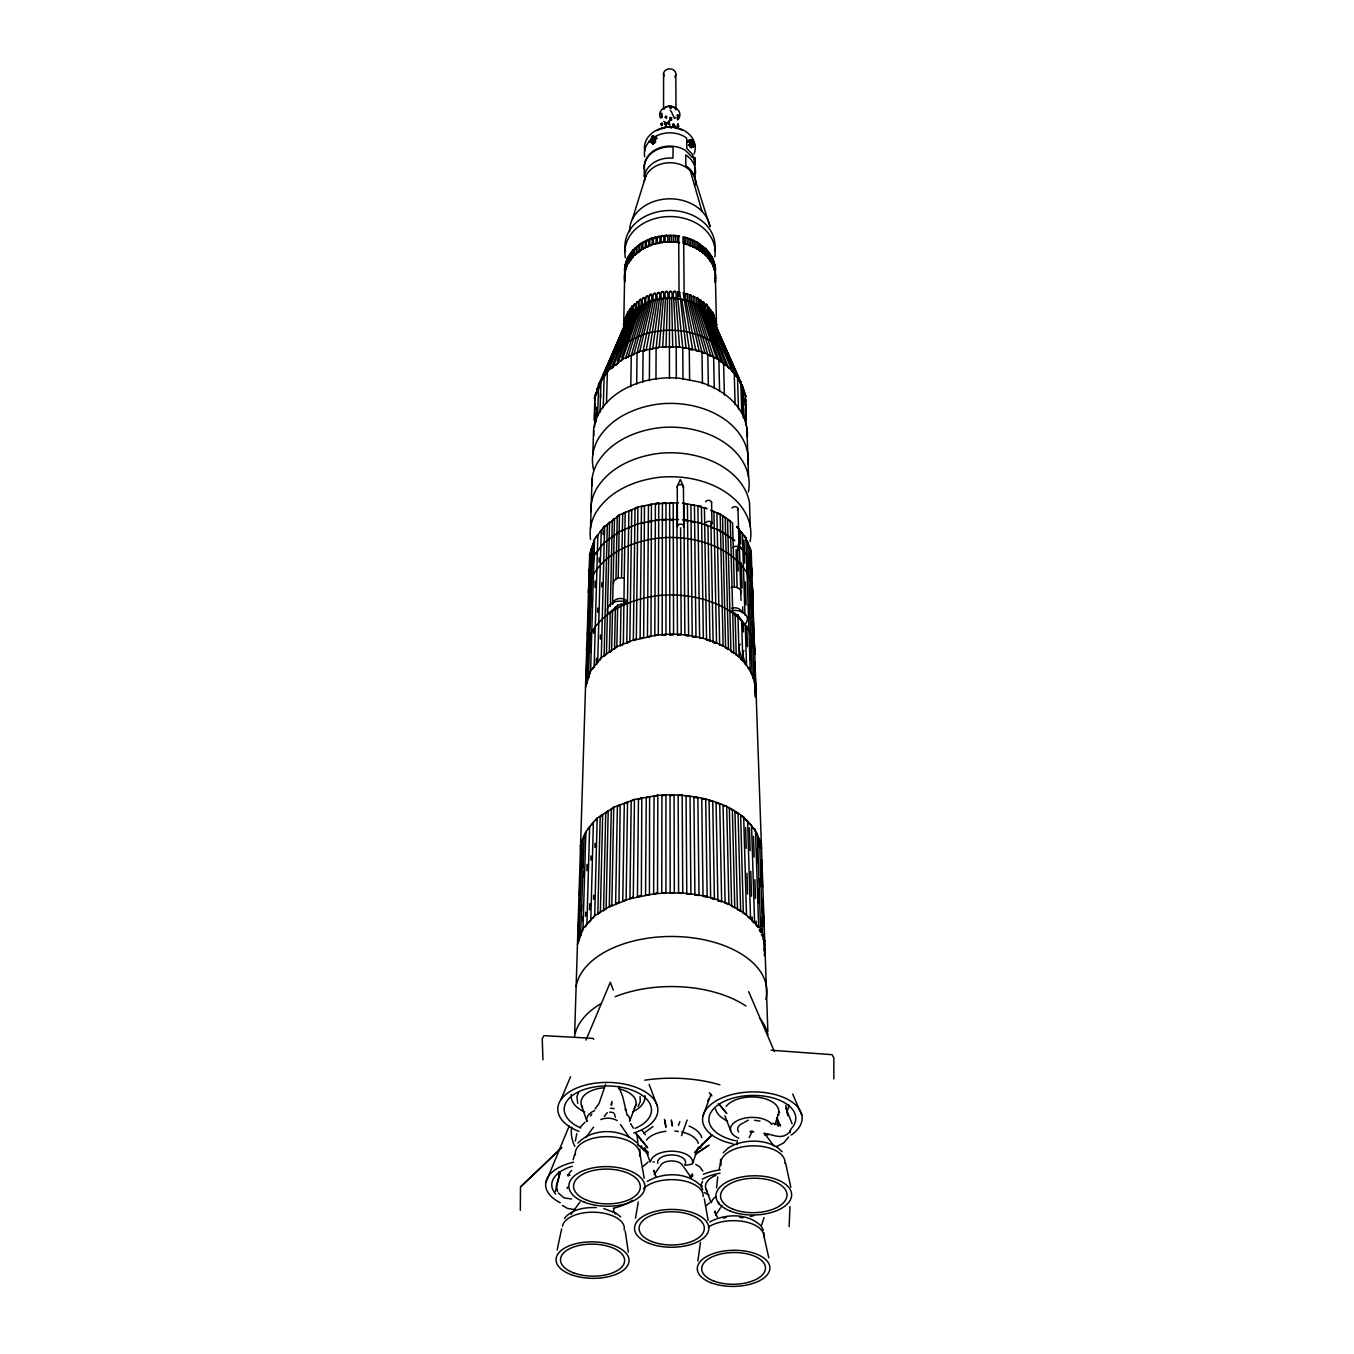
<?xml version="1.0" encoding="UTF-8"?>
<svg xmlns="http://www.w3.org/2000/svg" width="1354" height="1354" viewBox="0 0 1354 1354"><rect width="100%" height="100%" fill="white"/><g stroke="black" fill="none" stroke-linecap="round" stroke-linejoin="round"><path stroke-width="1.5" d="M745.309 408.806C747.069 417.523 744.582 396.248 745.783 396.434C737.287 358.962 693.925 343.561 659.229 347.267L656.115 348.198L659.229 347.267L663.409 298.523C665.474 288.199 659.144 290.044 661.412 298.879L656.115 348.198L655.962 379.357M663.494 242.231C665.491 232.397 659.347 234.208 661.531 242.586L663.494 242.231L661.531 242.586M663.545 108.54L663.595 73.421M665.474 298.422C663.24 288.69 669.739 289.028 667.522 298.472L665.982 347.166L662.648 347.453L665.474 298.422L667.522 298.472L665.508 298.642M665.491 242.146C663.325 232.888 669.638 233.21 667.488 242.197L665.491 242.146L667.488 242.197M665.931 893.048L665.931 795.272L664.052 795.035L661.92 795.526L661.767 893.285L665.931 893.048L661.767 893.285M665.965 634.603L665.982 502.825L664.289 502.588L662.394 503.079L662.191 634.857L665.965 634.603L662.191 634.857M674.986 117.172C675.358 122.639 671.736 110.588 670.23 110.368M764.299 953.859C765.382 964.59 764.367 925.933 758.663 927.338C733.953 896.974 690.557 889.747 653.627 894.029L654.067 796.27L657.824 795.34C696.718 792.462 753.129 803.734 761.659 848.467M755.532 696.921C758.46 647.314 694.788 628.679 654.794 635.601L655.404 503.823L678.472 502.723M649.598 349.569L652.73 348.672L649.598 349.569L657.435 299.742C655.184 290.907 661.514 289.062 659.432 299.386L652.73 348.655L649.598 349.569L649.378 380.745M657.655 243.449C655.488 235.071 661.632 233.26 659.618 243.094L657.655 243.449L659.618 243.094M657.519 893.115L657.824 795.34L634.044 799.537L631.218 801.026L629.948 898.734L657.519 893.115L653.627 894.029M658.332 634.671L658.738 502.893L637.548 507.124L635.026 508.613L633.317 640.391L658.332 634.671L654.794 635.601M669.418 347.403L672.752 347.149L669.418 347.403L669.604 298.388C667.353 288.639 673.852 288.994 671.652 298.439L672.752 347.132L669.418 347.403L669.468 378.561M720.988 1165.405L720.548 1163.052M655.725 142.085L653.44 139.733L653.457 136.906L651.003 138.497L650.986 141.324L653.254 143.693M649.429 894.503L649.615 796.677L646.264 797.641L645.536 895.4L649.429 894.503L645.536 895.4M650.986 636.075L651.426 504.23L648.448 505.211L647.466 637.006L650.986 636.075L647.466 637.006M643.099 350.94L646.23 350.06L643.099 350.957L653.457 300.605C651.223 291.787 657.553 289.925 655.454 300.25L646.213 350.009L643.099 350.957L642.778 382.116M653.796 244.312C651.629 235.951 657.773 234.124 655.742 243.957L653.796 244.312L655.742 243.957M653.999 139.53L655.353 138.87L655.336 141.696L653.982 142.356M720.531 1163.865L720.565 1159.379M659.229 347.267L639.41 351.465L637.057 352.954L649.7 301.857C647.618 293.936 653.288 289.959 651.511 301.113L639.748 351.448L637.057 352.954L636.651 384.13M650.123 245.565C648.109 238.067 653.61 234.157 651.883 244.82L650.123 245.565L651.883 244.82M631.286 355.56L633.977 354.071L631.286 355.56L646.163 303.499C644.098 295.561 649.768 291.584 647.974 302.754L633.96 354.054L631.286 355.56L630.795 386.736M646.687 247.19C644.673 239.692 650.174 235.782 648.448 246.445L646.687 247.19L648.448 246.445M641.356 895.874L641.813 798.031L638.462 799.029L637.463 896.754L641.356 895.874L637.463 896.754M643.658 637.48L644.47 505.601L641.491 506.599L640.12 638.377L643.658 637.48L640.12 638.377M642.625 305.124C640.577 297.203 646.247 293.209 644.436 304.379L628.171 356.644L625.514 358.167L642.625 305.124L644.453 304.396M643.235 248.814C641.237 241.317 646.755 237.407 644.995 248.07L643.235 248.814L644.995 248.07M615.765 364.903L617.83 362.94L615.765 364.903L617.83 362.94L638.072 308.289C639.41 296.323 634.857 302.331 636.583 309.372L617.17 361.163M638.8 251.946C640.103 240.504 635.669 246.411 637.345 253.029L638.8 251.946L637.345 253.029M621.689 357.608L639.443 307.087C637.7 300.063 642.253 294.038 640.933 306.004L622.468 359.301L620.403 361.264L622.146 359.369L639.748 351.448M640.12 250.761C638.445 244.143 642.862 238.236 641.576 249.678L640.12 250.761L641.576 249.678M633.283 897.262L634.451 799.52L613.362 807.424L611.28 809.32L609.283 906.96L633.283 897.262L629.948 898.734M617.678 604.984L616.865 646.789L614.547 648.769L616.51 646.857L636.346 638.885L637.903 507.107L619.1 515.079L617.238 516.991L615.952 579.783M626.123 899.851L627.528 802.143L624.296 803.616L622.772 901.324L626.123 899.851L622.772 901.324M629.83 641.525L631.743 509.747L628.865 511.253L626.8 643.032L629.83 641.525L626.8 643.032M635.229 310.557C636.583 298.591 632.03 304.616 633.74 311.64L611.111 368.508L613.21 366.579L611.111 368.508L613.159 366.562L635.246 310.557L633.74 311.64M636.025 254.213C637.328 242.772 632.91 248.679 634.569 255.28L636.025 254.213L634.569 255.28M668.758 122.825L669.705 124.551M669.891 125.973L670.23 127.733L671.736 127.056A25.404 20.784 -0.1 0 1 694.094 154.051M630.422 315.584C631.201 302.771 628.121 310.861 629.356 316.921L604.121 376.903L630.439 315.584L629.356 316.921M631.336 259.206C632.098 246.97 629.102 254.857 630.304 260.543L631.336 259.206L630.304 260.543M607.32 372.147L632.403 312.825C633.164 300.013 630.084 308.103 631.319 314.162L607.32 372.147L606.507 403.357M632.216 257.802C631.015 252.115 634.01 244.228 633.266 256.465L632.216 257.802L633.266 256.465M751.25 575.585L751.284 552.093L750.014 550.012L751.199 552.33L767.87 1031.63M627.511 264.69L627.63 258.208L626.953 266.179M600.888 380.914L627.393 319.679C626.157 313.62 629.238 305.53 628.459 318.342L601.007 380.423L599.991 412.141M628.374 263.285C627.19 257.598 630.169 249.711 629.424 261.965L628.374 263.285L629.424 261.965M618.964 902.441L620.183 804.716L617.39 806.205L615.613 903.88L618.964 902.441L615.613 903.88M621.063 603.833L620.301 645.638L623.348 644.149L625.176 512.354L622.688 513.86L621.554 576.652M751.656 576.567C754.11 575.382 749.777 562.756 751.792 569.137L746.443 554.429L738.472 544.867M593.103 918.029L594.355 915.913L611.839 905.014L613.734 807.356L596.843 818.358L595.642 820.507M618.203 577.803L619.438 515.011L603.258 527.942L604.629 525.995L601.278 657.756L599.822 660.058L600.956 657.892L616.865 646.789M623.652 328.497L624.82 267.263M624.753 278.416L624.922 270.377M624.008 328.667L624.702 320.356L624.126 321.846M625.751 264.267C624.16 284.865 626.005 258.174 625.193 265.756M624.143 328.294L624.702 320.356M625.023 322.218L625.666 317.31L625.091 318.799M626.699 261.237C625.091 281.835 626.936 255.144 626.14 262.727M625.666 317.31L625.413 324.249M625.92 322.59L626.614 314.263L626.496 321.084L607.844 364.565M638.123 1144.739L637.006 1135.261M614.547 648.769L615.393 606.964M603.545 910.548L605.729 812.942L608.2 810.978L606.101 908.619L603.545 910.548L606.101 908.619M612.499 610.739L611.653 650.445L609.334 652.425L610.214 612.702M610.366 606.44L612.279 520.647L614.479 518.684L612.634 604.459M567.512 1187.187L567.123 1188.474M601.684 814.888L602.682 814.6L600.381 912.207L597.808 914.119L600.194 816.547L601.108 815.26M604.121 656.064L607.337 524.286L609.554 522.339L606.457 654.1L604.121 656.064L606.457 654.1M593.577 899.361L593.695 895.214M594.931 847.486L595.049 843.322M600.364 639.156L600.482 634.975M601.735 586.908L601.836 582.728M603.089 534.61L603.207 530.396M589.515 909.905L589.684 903.693M590.886 860.128L591.004 855.982M596.302 662.377L596.42 658.196M597.689 612.228L597.791 608.048M599.06 562.079L599.179 557.899M603.258 407.757L604.121 376.547M597.706 662.174L596.251 664.476L597.706 662.174L601.244 530.429L599.839 532.359L601.244 530.429M662.343 116.986L661.564 115.225L662.275 116.969M582.779 920.788L582.897 916.641M584.065 877.274L584.251 871.045M590.75 652.543L590.987 644.182M592.104 606.575L592.358 598.214M593.407 562.705L593.729 552.212M604.629 525.995L594.508 539.247L590.615 670.975L585.554 687.189M585.554 916.303L585.673 912.156M586.874 870.69L587.044 864.461M593.695 633.333L593.814 629.153M595.015 587.365L595.201 581.103M600.465 397.941L600.584 393.777M586.891 924.427L585.266 926.661L586.891 924.427L589.633 826.972L587.991 828.851L589.633 826.972M594.152 666.591L592.68 668.859L594.152 666.591L597.876 534.847L596.403 536.759L597.876 534.847M711.341 317.53L710.173 316.261L737.507 377.698L735.611 375.684L710.427 316.125L710.291 309.304L711.358 317.513L710.427 316.125M763.791 1236.744L763.91 1232.614M574.671 1033.102L589.701 553.803L594.508 539.247M590.496 528.229L592.053 478.571M592.798 454.758L593.611 429.133A77.093 56.75 -0.1 0 1 679.708 378.24L699.595 382.048A77.093 56.75 -0.1 0 1 747.357 436.97M593.729 430.538L593.763 435.751M594.051 420.112L594.795 402.832L595.1 405.134M578.141 937.222L578.801 916.083M579.461 894.96L580.189 871.705M586.164 680.013L586.942 654.947M587.534 636.143L588.313 611.077M588.905 592.29L589.684 567.174M578.581 937.814L578.852 929.369M579.969 893.471L580.155 887.124M586.62 678.676L586.942 668.233M587.991 634.823L588.313 624.38M589.278 593.052L589.667 580.527L589.769 582.66M578.733 937.493L578.869 933.261M579.969 901.29L580.172 891.017M581.306 857.81L581.577 849.533M590.666 555.614L591.292 548.962L586.722 683.11L586.959 672.007M587.941 643.421L588.313 628.138M589.295 599.551L589.667 584.285M594.643 426.747L595.1 412.158M579.326 938.237L578.75 940.607L582.322 840.919M581.374 911.039L581.56 904.827M582.694 867.542L582.88 861.33M589.379 646.958L589.684 636.498M590.699 603.072L591.089 590.547M592.036 559.185L592.9 544.105L592.426 546.559M596.2 421.923L596.64 407.351M588.922 675.849L588.431 678.286L592.9 544.105M597.571 416.253L598.705 383.961L608.606 370.217L622.468 359.301M624.702 273.762L624.769 274.845M623.703 324.926L623.754 323.369L623.5 324.757M744.954 615.105L742.398 533.256L740.367 531.479L740.756 544.088M744.395 663.223C749.236 669.214 739.656 653.457 744.023 650.682M751.555 825.635L749.304 823.621L751.555 825.635L754.618 923.089L752.282 921.109L752.164 916.963M833.844 1078.952L833.844 1058.1L832.168 1054.681L771.12 1050.247M754.618 923.089L752.282 921.109M715.284 282.157L715.369 280.616L715.284 282.157A45.714 35.712 -0.1 0 0 683.465 243.348M716.401 328.7L716.503 327.143L716.791 328.21M716.554 1187.796L717.738 1176.88M697.869 1260.997L700.475 1242.38M575.365 1141.083L576.787 1133.704M660.786 124.094C663.629 126.413 661.598 120.929 661.784 123.891C660.177 124.043 663.24 128.241 661.48 124.009M677.728 126.887L678.015 124.043M789.162 1226.572L789.957 1206.583M613.43 1212.287L613.87 1208.614M635.5 1218.109L638.276 1202.03M702.404 1143.69L700.509 1148.243M764.045 1217.568L761.473 1225.455M709.293 314.805L708.227 306.579L709.293 314.788L708.142 313.536L734.24 373.349L732.311 371.334L734.19 373.382L732.328 371.334L707.262 312.08L705.671 311.115L707.245 312.097C708.785 305.327 704.622 298.692 705.874 310.929L728.317 367.459L730.872 369.033L728.317 367.459M689.728 141.29L690.168 140.156L689.203 140.207M690.252 143.27L689.389 142.982M557.12 1249.996L561.673 1228.84M640.662 1139.814L640.814 1138.866M790.025 1132.756L790.431 1130.336M740.993 600.313L738.912 528.889L737.338 527.265M739.369 545.984L738.353 544.393M651.308 140.647L651.46 139.75M677.186 117.527C678.743 119.558 676.898 114.43 677.525 119.524M740.706 658.856C745.512 665.017 735.984 647.178 740.283 644.233M598.502 385.01L626.496 321.084L626.225 322.624M670.839 119.897L670.061 117.29M747.628 821.319L745.394 819.288L747.628 821.319L750.556 918.841L748.237 916.827L750.556 918.841M749.168 1137.614L752.384 1130.945L749.93 1131.639L753.806 1131.893M624.279 328.7L624.6 327.177L624.177 328.497M590.784 551.4L591.292 548.962M719.16 1168.857L721.022 1160.97A32.124 16.942 -1.1 0 1 756.04 1145.89A32.124 16.942 -1.1 0 1 784.914 1163.475M586.722 683.11L587.247 680.673M708.193 258.428L707.16 250.575L708.193 258.428L707.279 257.04M710.207 261.136L709.157 253.283L710.207 261.136L709.293 259.748M712.204 263.844L711.155 255.974L712.204 263.844L711.29 262.456M740.79 382.031L738.895 380.017L740.79 382.031L713.406 320.238L712.339 312.029L712.475 318.85L737.27 376.277M611.669 1104.915L611.974 1101.377M670.89 127.428L671.736 128.004M670.873 118.644C668.233 120.015 674.19 117.155 670.552 117.9M555.36 1191.52L560.285 1171.972M597.808 914.119L600.381 912.207M573.148 1159.803L574.604 1154.522M560.319 1171.87L556.308 1185.765L557.594 1191.402M611.026 1104.881L611.551 1103.121M651.714 136.839L652.019 139.191M651.376 142.492L652.442 141.561M654.304 141.493L652.865 142.424L651.968 141.019M654.642 142.796L652.831 143.981L651.596 142.508M669.638 121.911L668.656 120.878L668.233 122.232M632.335 219.331L645.841 176.003M599.467 386.499L594.592 397.873L594.998 400.327L594.44 398.093L599.111 383.385M605.255 372.113C621.08 319.053 709.073 316.345 732.717 364.446M692.503 141.425L691.792 139.733L689.66 140.494M692.808 141.138L692.3 142.373M690.726 144.116L692.249 144.438L692.131 145.64M692.876 146.52L691.437 147.518M774.894 1124.768L778.533 1113.665A27.452 14.877 -1.1 0 0 758.815 1097.383A27.452 14.877 -1.1 0 0 726.099 1106.404M732.175 363.38L742.517 386.838L714.133 322.117L714.455 323.267L713.88 314.89L714.303 316.43M744.666 394.132C745.631 396.57 745.817 391.543 744.954 402.46M609.334 652.425L611.653 650.445M780.395 1124.751L780.31 1126.122L777.111 1117.829M698.309 1147.126L692.486 1163.661A21.038 11.103 -0.1 0 0 674.106 1151.272A21.038 11.103 -0.1 0 0 650.699 1161.072M639.748 307.036L640.933 306.021L639.934 306.749M678.472 1125.529L679.86 1121.62M681.57 1135.684L687.121 1120.063M702.963 1116.018L710.952 1094.303M791.311 1128.525L789.416 1132.13M627.071 259.697L627.63 258.208M626.005 269.209L626.58 267.72M625.074 272.239L625.633 270.749M755.786 684.024L754.533 681.722M635.957 1104.525L629.627 1121.214A21.529 11.627 0.7 0 0 627.901 1115.239M690.185 140.647L688.932 142.187M639.647 1155.91L639.917 1149.021M605.61 1084.317L599.077 1103.459L595.049 1108.994M545.797 1182.567L569.205 1125.953M577.109 1096.063L578.953 1091.662M678.692 125.702L677.288 125.956L677.423 128.19M560.827 1099.837L570.576 1076.701M585.994 1040.075L610.332 982.225L613.311 990.096M597.977 389.884L595.591 395.503L601.633 380.135M599.467 385.213L597.131 390.68L606.981 366.68M601.041 381.574L608.894 363.177M614.53 350.043L624.956 325.637M673.97 126.599L675.02 125.922L674.495 127.428M678.557 126.633L677.643 125.668M749.439 547.524L748.254 545.205L749.439 547.524L753.924 679.234L752.689 676.915L753.924 679.234M598.671 385.839L602.005 378.104M603.664 374.229L606.998 366.494M750.014 564.33L748.83 562.012M664.611 123.925L665.643 123.248L665.119 124.737M607.828 364.751L619.624 337.671M621.317 333.812L624.685 326.077M677.44 485.984L680.3 479.451L683.228 485.917M702.624 1181.365L700.864 1184.868M609.283 906.96L611.839 905.014M638.106 1106.387L640.087 1102.038M665.931 124.534L665.085 123.197L664.272 123.959M742.449 386.855L741.366 384.519L742.449 386.855L743.498 418.081M747.679 542.7L746.511 540.364L747.679 542.7L752.079 674.41L750.861 672.092L752.079 674.41M691.031 1178.403L692.249 1173.918L692.74 1175.695M788.637 1136.971L783.627 1143.013L776.485 1146.516M628.476 318.342L627.393 319.679M604.256 1116.458L607.269 1112.633M713.236 266.84L712.678 258.834L713.236 266.84L712.813 265.316M719.092 335.115L716.571 329.293L715.149 266.366C714.353 260.696 716.266 276.656 714.878 271.342M713.846 268.329L714.269 269.852L713.693 261.847M690.252 143.372L691.014 141.781M692.52 146.215L693.146 145.284M692.622 147.281L694.737 144.946L692.656 146.198M694.416 146.114L694.043 144.912M688.12 141.121L687.95 142.255L688.932 142.052M677.372 126.057L678.083 125.093M757.445 834.69L756.158 832.388L757.445 834.69L760.694 932.06L759.374 929.775L760.694 932.06M715.555 1215.283L720.413 1207.903M620.301 645.638L623.348 644.149M651.9 136.568L652.069 138.345M651.477 142.136L653.61 141.391L654.422 142.779M652.865 143.287L654.219 141.764M654.541 143.152L652.848 143.812L651.596 142.813M594.965 407.757L595.117 409.89L595.032 407.757M653.61 1171.092L653.745 1172.005L653.813 1170.262L655.827 1176.304M690.032 144.692L691.725 144.099M689.728 145.86L690.692 145.301M654.168 1174.629L659.33 1167.216M643.336 1166.285L648.075 1162.104M723.222 1152.762L727.809 1148.327M589.701 553.803L589.684 555.478M571.066 1214.335L579.986 1201.946M745.716 401.376L745.495 398.939L746.189 419.774M745.665 406.318L745.394 403.881L745.952 420.552M586.214 1137.089L593.577 1127.12M564.432 1218.397C571.896 1208.97 585.063 1207.243 596.319 1207.565M590.395 1116.018L591.816 1114.139M649.869 302.06L651.511 301.13L649.7 301.857M668.216 122.892C667.505 126.565 669.198 121.081 669.621 124.653M630.405 254.061L631.438 252.741M632.318 251.319L633.367 249.982M628.493 256.803L629.525 255.483M705.569 1206.16L709.462 1202.927M750.962 567.174L750.895 565.058M670.941 126.599L671.736 127.039M631.438 307.341L632.504 306.004M629.475 310.1L630.524 308.763M627.511 312.859L628.561 311.522M601.278 657.756L590.378 671.161L590.124 673.446M653.762 138.108L654.473 140.037M649.48 140.528L649.48 141.73M589.413 575.585L589.582 577.718M678.591 126.734L677.474 125.854M677.745 123.908L677.575 125.211M670.281 117.95C668.03 122.368 674.258 119.44 670.552 118.797M633.317 640.391L636.346 638.885M580.646 850.786C579.969 838.109 588.533 826.871 597.182 818.222L594.694 915.778L582.728 928.912L582.474 931.146M755.583 693.908L754.872 673.023M585.08 1122.178L580.426 1126.968M577.938 1143.03C592.747 1127.56 621.351 1128.204 636.651 1142.607M696.616 1150.054L711.578 1135.194M694.585 1152.322L711.916 1135.126M788.688 1132.959C780.818 1140.356 772.288 1133.84 763.842 1133.332M643.776 1133.23L653 1126.528M624.905 279.973L624.854 281.514M638.089 308.289L636.583 309.372M688.272 140.782L689.812 139.936M688.627 140.579L687.629 142.035L688.644 142.204M689.728 142.255L691.335 141.341M520.782 1186.73L561.808 1147.583M561.504 1147.87L520.495 1186.933L520.325 1210.324M714.54 1212.575L715.115 1211.085L714.997 1212.304C714.59 1209.477 715.758 1215.401 717.502 1217.128M670.552 119.863L671.415 118.052M695.381 1153.845L697.953 1151.442M617.238 516.991L619.438 515.011M755.684 688.983L754.737 661.818M612.279 520.647L614.479 518.684M607.337 524.286L609.554 522.339M651.731 136.449L653.643 136.009L654.676 137.431M652.594 137.685L651.934 138.667M651.985 140.731L652.848 140.444M690.049 140.291L690.98 139.834M611.28 809.32L613.734 807.356M764.604 946.311L764.316 937.848M605.729 812.942L608.2 810.978M600.194 816.547L602.682 814.6M640.205 244.279L641.644 243.212M637.429 246.546L638.885 245.48M634.671 248.814L636.109 247.748M636.668 302.551L638.157 301.468M639.511 300.266L641.001 299.183M633.841 304.819L635.314 303.753M639.443 307.087L640.933 306.004M744.395 1122.263L748.356 1120.164M669.502 235.63L671.499 235.698L671.516 242.163L669.519 242.095L669.502 235.63L671.499 235.698M673.53 235.596L675.528 235.647L675.544 242.112L673.547 242.061L673.53 235.596L675.528 235.647M669.519 242.095L671.516 242.163M673.547 242.061L675.544 242.112M679.522 347.081L676.188 347.352L673.733 298.337C671.466 288.605 677.965 288.961 675.798 298.388L679.522 347.081L676.188 347.352L676.323 378.511M695.804 1153.811L708.007 1145.653M695.313 1154.37L709.208 1145.078M677.677 119.474L677.677 118.153M650.986 141.324L653.44 139.733M688.391 145.267L691.285 143.422L691.251 140.596L693.18 142.61L693.214 145.437L690.811 146.977L688.881 144.963M661.497 116.664L661.327 117.51M662.275 116.19L661.344 117.527M647.991 302.754L646.163 303.499M693.502 146.858L692.199 146.841M647.229 1181.45C663.071 1172.073 686.512 1171.853 700.204 1185.156M728.266 1147.904L734.037 1144.807M635.026 508.613L637.903 507.107M628.865 511.253L631.743 509.747M709.767 1221.951C725.185 1213.573 747.713 1212.879 760.931 1225.81M622.688 513.86L625.582 512.387M652.019 136.212L653.203 136.111M652.239 137.702L653.22 137.499M652.222 140.528L654.134 141.476M692.029 145.927L690.117 144.98M631.218 801.026L634.451 799.52M624.296 803.616L627.528 802.143M617.39 806.205L620.623 804.75M669.638 503.028L673.209 502.757L673.581 634.535L669.824 634.806L669.638 503.028L673.209 502.757M674.986 127.445L674.681 125.956L673.632 126.633M646.738 240.724L648.498 239.98M650.174 239.099L651.934 238.355M643.302 242.349L645.063 241.604M646.23 296.678L648.024 295.934M649.751 295.054L651.562 294.309M642.71 298.32L644.504 297.575M669.824 634.806L673.581 634.535M677.474 235.968L679.386 236.425L677.474 235.968L677.508 242.434L679.42 242.891M685.259 237.542L687.155 237.999L687.223 244.465L685.31 244.008L685.259 237.542L687.155 237.999M677.508 242.434L678.913 242.484M685.31 244.008L687.223 244.465M677.779 291.905L679.725 292.379L686.072 348.3L682.754 347.91L677.812 298.709L677.779 291.905L679.725 292.379M685.75 293.479L687.714 293.953L687.781 300.757L699.138 350.872L695.821 350.483L685.818 300.3L685.75 293.479L687.714 293.953M670.044 795.475L674.055 795.204L674.343 892.98L670.179 893.251L670.044 795.475L674.055 795.204M677.982 502.639L676.865 502.977L677.457 634.755L681.214 634.467L680.588 527.874M670.179 893.251L674.343 892.98M678.168 795.407L682.162 795.136L682.754 892.912L678.591 893.183L678.168 795.407L682.162 795.136M678.591 893.183L682.754 892.912M671.212 118.915L670.247 118.813M666.236 125.211C665.694 127.31 667.437 123.739 665.406 126.497M673.564 124.162C675.308 126.565 673.361 122.165 672.498 125.194M734.46 1144.604C748.288 1139.577 764.841 1139.577 777.585 1147.549M663.409 298.523L661.412 298.879M659.449 299.403L657.435 299.742M655.488 300.266L653.457 300.605M682.754 347.927L686.055 348.35L682.754 347.927L682.991 379.086M655.404 503.823L658.738 502.893M648.448 505.211L651.782 504.297M641.491 506.599L644.842 505.702M683.905 503.553L687.443 503.976L688.611 635.754L684.87 635.331L683.905 503.553L687.443 503.976M685.767 1165.269L691.708 1164.237M689.812 1176.355L692.3 1175.864M684.87 635.331L688.611 635.754M654.067 796.27L657.824 795.34M646.264 797.641L650.022 796.744M638.462 799.029L642.219 798.132M686.055 795.983L690.032 796.406L690.895 894.165L686.783 893.742L686.055 795.983L690.032 796.406M690.692 141.29L692.385 141.848M690.608 145.132L691.86 145.115M691.725 146.063L690.743 146.08M691.877 147.603L690.625 147.62M689.609 380.372L689.288 349.214L692.605 349.603L683.195 292.752M686.783 893.742L690.895 894.165M690.895 504.839L694.433 505.245L695.973 637.023L692.249 636.617L690.895 504.839L694.433 505.245M692.249 636.617L695.973 637.023M689.304 349.197L692.605 349.603L689.288 349.214L681.807 299.505L683.77 299.979L681.756 299.742L683.787 299.979M695.821 350.483L699.138 350.872M693.908 797.269L697.869 797.658L699.019 895.417L694.907 895.011L693.908 797.269L697.869 797.658M657.689 236.984L659.635 236.628M661.547 236.121L663.494 235.765M653.83 237.847L655.776 237.492M682.348 503.045L701.423 506.514L703.352 638.293L699.612 637.903L697.885 506.125L707.042 508.782M661.429 292.075L663.426 291.702M653.491 293.801L655.488 293.446M657.469 292.938L659.449 292.582M694.907 895.011L699.019 895.417M779.667 1112.429L778.398 1112.074M699.612 637.903L703.352 638.293M688.932 238.71L690.625 239.54L690.692 246.005L689.017 245.176L688.932 238.71L690.625 239.54M692.419 240.267L694.111 241.097L694.196 247.562L692.503 246.733L692.419 240.267L694.111 241.097M695.905 241.807L697.598 242.654L697.682 249.119L695.99 248.29L695.905 241.807L697.598 242.654M689.017 245.176L690.692 246.005M701.744 798.538L705.705 798.928L707.143 896.67L703.031 896.28L701.744 798.538L705.705 798.928M692.503 246.733L694.196 247.562M695.99 248.29L697.682 249.119M689.541 294.664L691.268 295.51L691.335 302.314L705.011 353.343L701.964 352.328L689.609 301.468L689.541 294.664L691.268 295.51M693.113 296.221L694.839 297.068L694.924 303.871L710.833 355.865L707.803 354.85L693.197 303.042L693.113 296.221L694.839 297.068M696.684 297.778L698.41 298.625L698.512 305.445L716.672 358.387L713.626 357.354L696.785 304.599L696.684 297.778L698.41 298.625M703.031 896.28L707.143 896.67M671.669 298.455L669.604 298.388M677.457 634.755L681.214 634.467M701.964 352.328L705.011 353.343L701.964 352.311L702.455 383.504M662.394 503.079L665.982 502.825M706.534 639.748L709.953 640.814L706.534 639.748L704.435 507.987L706.399 508.241M661.92 795.526L665.931 795.272M709.09 800.366L712.729 801.433L714.404 899.141L710.647 898.091L709.09 800.366L712.729 801.433M710.647 898.091L714.404 899.141M571.54 1199.035L563.958 1197.85L558.339 1192.908M764.502 1134.974L768.293 1134.855M707.803 354.85L710.833 355.865L707.803 354.85L708.379 386.025M710.901 523.135L713.118 642.287L716.537 643.336L713.913 511.558L711.188 510.509M716.08 802.888L719.719 803.921L721.665 901.612L717.891 900.579L716.08 802.888L719.719 803.921M717.891 900.579L721.665 901.612M652.797 141.476L653.864 141.713M678.557 519.53L657.739 519.716L655.319 520.63L658.687 519.699L637.345 523.93L618.304 532.156L616.882 533.798L619.1 531.817L603.562 543.276L593.78 556.24L589.024 570.829L589.633 579.884M719.685 644.809L723.104 645.841L720.159 514.08L716.909 513.048L719.685 644.809L723.104 645.841M723.07 805.393L726.709 806.409L728.892 904.066L725.135 903.067L723.07 805.393L726.709 806.409M725.135 903.067L728.892 904.066M665.491 235.681L667.488 235.731M673.717 291.533L675.764 291.584M669.587 291.567L671.635 291.635M665.474 291.618L667.522 291.669M673.733 298.337L675.798 298.388A46.899 35.881 -0.1 0 1 713.507 320.204L716.148 327.77L715.978 320.949M699.933 299.674L701.27 300.571L701.423 307.646L721.445 361.907L718.872 360.333L700.035 306.495L699.933 299.674L701.304 300.842M702.844 301.891L704.198 302.788L704.334 309.863L726.167 365.478L723.595 363.904L702.963 308.712L702.844 301.891L704.215 303.059M699.07 243.703L700.39 244.583L700.509 251.319L699.172 250.168L699.07 243.703L700.407 244.854M701.914 245.903L703.217 246.783L703.369 253.536L702.015 252.386L701.914 245.903L703.251 247.054M704.74 248.12L706.06 249.001L706.213 255.737L704.859 254.586L704.74 248.12L706.077 249.254M699.172 250.168L700.509 251.319M702.015 252.386L703.369 253.536M704.859 254.586L706.213 255.737M778.008 1114.68L779.024 1114.748M731.634 905.995L734.765 907.569L731.634 905.995L729.349 808.355L732.379 809.946L734.765 907.569M574.671 1209.579L567.394 1208.394L562.384 1205.432M697.885 506.125L701.423 506.514M754.601 1120.333L760.017 1121.027M725.592 647.804L728.452 649.429L725.592 647.804L722.511 516.043L725.219 517.668L728.452 649.429M687.764 300.774L685.818 300.3M718.872 360.333L721.445 361.907L718.889 360.316L719.6 391.526M737.473 909.516L740.638 911.073L737.473 909.516L734.985 811.892L738.048 813.483L740.638 911.073M730.906 651.392L733.783 652.983L730.906 651.392L727.555 519.631L730.28 521.239L733.783 652.983M743.312 913.002L746.477 914.559L743.312 913.002L740.638 815.43L743.684 817.004L746.477 914.559M682.467 519.851C701.474 521.882 719.871 528.669 734.799 540.669M723.595 363.904L726.167 365.478L723.595 363.904L724.39 395.097M736.221 654.964L739.098 656.538L736.221 654.964L735.07 613.159M733.056 540.026L734.156 540.348M691.352 139.834L692.588 140.816M772.643 1123.363L778.533 1124.683M652.899 1161.817L654.151 1162.104M679.522 299.031L677.812 298.709M662.208 124.551L661.141 123.722L661.344 125.11M603.782 1208.53L616.087 1213.201L620.707 1216.924M713.118 642.287L716.537 643.336M655.505 136.805L655.319 137.939M567.529 1174.917L570.017 1175.289M716.909 513.048C721.665 513.572 732.802 523.236 732.599 523.203L734.325 585.994M707.973 525.86L704.706 524.793L707.973 525.86L709.953 640.814M698.495 305.445L696.785 304.599M694.924 303.888L693.197 303.042M691.352 302.331L689.609 301.468M756.327 925.357L758.663 927.338L756.327 925.357L756.209 921.211M753.213 827.92L755.464 829.663L758.663 927.338M673.327 123.908L673.209 125.194M689.051 1126.054C694.365 1128.356 699.866 1131.775 701.812 1137.546M710.782 510.306L720.159 514.08M695.77 1164.491L699.679 1166.708L702.828 1171.142M652.611 142.221L651.02 140.071M691.792 145.284L692.656 146.503M690.709 147.451L689.626 146.554L690.557 145.826M740.638 815.43L743.684 817.004M714.929 317.919L715.521 326.28L727.081 352.683M734.985 811.892L738.048 813.483M729.349 808.355L732.379 809.946M761.371 934.514L762.725 936.782L759.526 839.209L758.088 837.161L758.443 847.519M727.555 519.631L730.28 521.239M722.511 516.043L725.219 517.668M704.334 309.88L702.963 308.712M701.423 307.663L700.035 306.495M661.971 123.942L662.309 123.434M677.609 126.684L678.405 125.736M638.614 1145.196L648.431 1152.322M637.48 1144.604L647.347 1151.763M705.874 310.929L707.262 312.08M705.756 304.108L707.126 305.276M648.194 1154.183L643.573 1150.02L641.373 1145.941M649.852 140.562L650.631 141.459M778.093 1147.955L782.087 1151.729M750.218 669.587L748.085 667.573L750.218 669.587L745.902 537.86C739.639 528.348 752.147 549.555 751.199 552.33M740.367 531.479L742.381 533.51M736.864 527.112L738.861 529.16M750.878 554.835L751.588 575.839M691.285 143.422L693.214 145.437M713.389 320.238L712.475 318.85M683.127 243.466L683.076 237.001M656.182 137.414L655.065 136.585L655.184 137.617M655.945 138.971L655.218 137.922M718.72 1103.679L726.861 1113.394M709.378 1092.83L711.95 1095.911M718.399 1103.595L726.116 1112.819M750.759 559.811L751.555 576.956M642.101 1130.472L645.401 1134.77M636.702 1134.195L647.229 1146.99M635.737 1133.332L647.686 1147.837M716.672 358.387L713.626 357.354L714.286 388.53M736.644 526.418L745.902 537.86M755.193 696.413L754.855 680.03M764.621 1133.586L773.845 1145.89M683.787 1167.03L690.658 1176.846M649.835 142.441L649.226 141.341M656.216 137.329L656.842 138.43M620.437 1124.463L628.865 1136.768M710.291 309.304L711.222 310.692M712.339 312.029L713.27 313.417M708.227 306.579L709.174 307.984M711.155 255.974L712.069 257.362M709.157 253.283L710.071 254.654M707.16 250.575L708.074 251.962M613.802 1211.559L615.41 1214.013M633.35 1128.17L630.575 1123.6M715.403 325.552L714.81 324.825L715.504 326.28M737.507 377.461L735.594 375.684L737.507 377.461L738.472 408.925M580.612 935.885L584.099 836.129L583.574 838.549M614.259 1113.411L615.427 1117.152M700.644 1185.749L702.794 1189.861M764.468 949.052L764.485 951.134L764.333 946.903M761.371 1226.402L763.334 1230.329M702.167 1186.646L701.609 1184.868M593.695 1039.381L593.018 1038.366L543.953 1035.641L542.226 1038.738L542.954 1059.843M577.769 1103.375L576.939 1097.011M585.368 833.759L585.876 831.322L582.999 928.742L577.498 944.584M594.965 404.964L594.592 403.441M728.74 356.457L731.211 362.11M732.869 365.885L743.329 389.817M656.588 138.04L656.808 138.667M731.363 361.501L714.032 321.727L713.88 314.89M723.307 344.796L725.846 350.618M742.5 388.903L745.783 396.434M738.319 378.477L742.229 387.532M716.96 329.682L721.902 341.174M723.544 345.016L726.844 352.666M729.315 358.421L730.957 362.246M733.428 368L735.07 371.825M748.677 991.67L774.42 1051.55M792.699 1094.032L801.839 1115.29M618.643 1086.331L622.738 1096.825L627.139 1115.273M785.912 1108.012L792.056 1123.702M724.898 1115.916L730.635 1130.624M649.125 1084.402L657.316 1106.032M705.705 1188.22L711.104 1202.724M644.927 1147.515L650.14 1162.138M733.276 366.054L735.476 372.367M581.357 1104.932L586.993 1121.518A21.529 11.627 0.7 0 1 594.541 1110.669M695.211 161.786L693.519 156.725L695.262 164.917L695.144 157.826L695.161 158.824A25.506 20.818 -0.1 0 1 694.213 162.378M695.516 180.793L710.004 226.677A40.383 32.09 -0.1 0 0 666.862 198.92A40.383 32.09 -0.1 0 0 629.61 231.686M785.608 1163.103L790.804 1187.255M690.303 170.79L701.947 211.292M714.726 264.859L715.149 266.366M704.351 1198.933L708.108 1220.326M625.209 1230.972L628.341 1252.196M785.879 1105.406L787.774 1115.798M776.739 1118.387L778.178 1126.308M671.347 1119.995L672.447 1126.088M671.381 1121.23L672.109 1125.276M664.831 1120.469L665.914 1126.528M664.425 1119.284L665.88 1127.408M768.784 1257.798L763.538 1234.188A30.837 15.622 -0.8 0 0 741.095 1221.156A30.837 15.622 -0.8 0 0 708.413 1227.062M644.199 1178.234L639.477 1151.442A32.293 17.111 0.7 0 0 603.782 1136.717A32.293 17.111 0.7 0 0 575.382 1154.894M589.176 922.362L590.784 920.111L593.39 822.606L591.85 824.874M594.592 397.873L595.066 408.434M640.07 1096.554L640.239 1101.09M746.866 427.678L748.576 477.116M750.302 526.757L749.473 502.774A79.581 56.885 -0.1 0 0 658.89 453.387C634.264 456.535 608.945 467.452 595.98 489.691A79.581 56.885 -0.1 0 0 590.936 511.677M751.808 582.102L753.078 613.785M753.366 622.146L754.449 653.474M761.608 859.655L762.556 887.141M762.793 899.53L763.876 925.171M752.13 593.678L752.841 614.564M753.501 633.35L754.212 654.236M761.642 868.76L762.217 885.651M762.945 906.774L763.605 925.781M745.377 410.888L745.732 421.314M752.113 600.702L752.401 614.97M753.484 640.374L753.907 652.899M761.591 875.716L761.963 886.278M762.979 915.829L763.334 926.39M745.377 414.967L745.732 425.376M750.082 552.127L750.302 558.423M750.81 573.097L750.945 577.278M751.453 591.901L751.656 598.163M752.164 612.787L752.299 616.967M752.452 621.147L752.587 625.328M752.739 629.492L753.027 637.852M754.093 669.181L754.313 675.46M760.88 866.763L761.1 872.975M762.234 906.097L762.437 912.291M748.677 557.814L749.033 568.291M750.082 599.619L750.37 607.98M751.419 639.308L751.707 647.669M759.476 878.594L759.763 886.87M760.813 917.944L761.083 926.221M742.584 386.584L743.634 417.827M747.273 563.45L747.763 578.073M748.66 605.221L749.067 617.762M749.964 644.927L750.454 659.55M756.7 848.958L757.174 863.48M758.003 888.342L758.477 902.847M740.773 381.777L741.806 413.258M744.006 540.043L744.751 563.095M745.343 581.898L746.088 604.883M746.748 625.785L747.425 646.67M753.484 836.213L754.144 856.947M754.872 879.745L755.481 898.413M745.208 623.466L746.528 665.254M741.332 562.926L742.094 587.991M742.669 606.812L742.872 613.074M743.177 623.517L743.448 631.878M749.439 827.768L750.133 850.583M750.759 871.316L751.521 896.213M734.223 373.112L735.12 404.592M741.62 621.198L742.821 660.904M737.947 508.579L739.132 548.133M737.473 548.099L738.15 571.083M745.631 827.599L746.24 848.349M746.968 873.245L747.577 893.995M736.051 549.961L737.118 587.585M737.896 614.75L739.098 656.538M714.184 266.603L714.269 269.852M711.561 502.283L711.967 523.236M695.296 171.924L695.313 173.346M694.974 167.321L695.127 178.305M683.668 237.745L684.159 297.389M683.448 486.492L683.736 526.621M695.228 163.665L695.228 164.68M695.364 173.854C696.396 166.237 692.114 158.892 685.75 154.915L685.869 165.848C692.232 169.876 696.565 177.205 695.516 184.855M678.709 236.747L679.065 296.374M675.815 74.639L675.984 109.776M677.237 486.543L677.423 526.097M737.084 1140.237L737.084 1144.705M588.262 592.713A82.391 56.885 -0.1 0 1 593.475 574.451C607.167 551.857 633.401 541.261 658.636 538.097A82.391 56.885 -0.1 0 1 752.062 585.707M752.418 587.534A82.391 56.885 -0.1 0 1 752.164 602.378M586.451 650.14A84.303 56.817 -0.1 0 1 591.783 631.895C606 609.08 632.809 598.739 658.45 595.557A84.303 56.817 -0.1 0 1 754.923 654.27M574.57 1036.352A97.217 54.685 -0.1 0 1 600.516 1003.906M615.173 996.696A97.217 54.685 -0.1 0 1 745.952 1006.056M759.476 1018.005A97.217 54.685 -0.1 0 1 767.972 1034.862M574.891 1146.33A100.23 53.771 -0.1 0 1 571.726 1127.205M644.758 1080.187A100.23 53.771 -0.1 0 1 719.956 1084.825M576.127 986.626A95.575 55.108 -0.1 0 1 682.687 936.85A95.575 55.108 -0.1 0 1 765.856 999.523M591.732 486.018A78.735 56.851 -0.1 0 1 596.742 464.033C609.486 441.912 634.535 430.894 658.975 427.762A78.735 56.851 -0.1 0 1 748.373 491.959M590.53 539.4A80.377 56.902 -0.1 0 1 595.269 513.674C608.437 491.316 634.027 480.501 658.823 477.353A80.377 56.902 -0.1 0 1 750.082 541.617M593.492 469.567A77.94 56.817 -0.1 0 1 597.436 440.236C609.994 418.217 634.789 407.131 659.059 404A77.94 56.817 -0.1 0 1 748.102 464.456M623.839 328.345A46.899 35.881 -0.1 0 1 630.913 314.331M632.318 312.774A46.899 35.881 -0.1 0 1 675.764 298.32M644.216 181.318A25.844 20.885 -0.1 0 1 671.855 162.802A25.844 20.885 -0.1 0 1 695.719 184.432M660.312 1166.268A11.374 5.991 -0.1 0 1 671.482 1160.953A11.374 5.991 -0.1 0 1 682.873 1166.099M657.773 1163.424A13.98 7.379 -0.1 0 1 673.276 1154.996A13.98 7.379 -0.1 0 1 684.565 1165.1M646.484 1140.119A26.945 14.352 -0.1 0 1 665.982 1131.284M674.817 1131.064A26.945 14.352 -0.1 0 1 678.303 1131.419M681.671 1132.012A26.945 14.352 -0.1 0 1 698.275 1143.368M643.404 1188.744A31.548 16.35 -0.1 0 1 679.488 1180.129A31.548 16.35 -0.1 0 1 703.183 1196.614M624.6 281.226A45.714 35.712 -0.1 0 1 679.539 242.552M625.379 257.734A45.173 35.627 -0.1 0 1 669.485 216.555A45.173 35.627 -0.1 0 1 714.794 256.837M624.482 270.986A45.579 35.695 -0.1 0 1 679.488 236.087M683.415 236.882A45.579 35.695 -0.1 0 1 697.648 242.586L706.162 249.221A45.579 35.695 -0.1 0 1 715.606 270.089M625.497 251.641A45.054 35.593 -0.1 0 1 669.468 210.496A45.054 35.593 -0.1 0 1 714.658 250.744M644.656 156.742A25.472 20.801 -0.1 0 1 652.323 138.531M653.999 137.329A25.472 20.801 -0.1 0 1 685.192 137.008L686.715 138.226L686.817 148.398L692.622 154.576L692.673 157.69L685.327 150.311A25.641 20.852 -0.1 0 0 656.758 149.042A25.641 20.852 -0.1 0 0 644.521 170.079M644.707 151.022A25.404 20.784 -0.1 0 1 671.753 127.174M662.14 128.884A12.372 10.172 -0.1 0 1 677.254 128.732M657.012 130.627A20.632 16.908 -0.1 0 1 682.247 130.356M754.043 1215.57A47.796 24.795 -0.8 0 1 750.302 1216.484M703.318 1174.324A47.796 24.795 -0.8 0 1 720.243 1169.805M702.167 1179.199A41.72 21.63 -0.8 0 1 720.04 1173.207M708.971 1194.973A35.306 18.448 -0.8 0 1 704.266 1192.4M721.259 1206.905A11.12 5.721 -0.8 0 1 722.02 1205.449M711.781 1201.76A20.581 10.629 -0.8 0 1 715.877 1196.631M707.482 1191.655A26.369 13.726 -0.8 0 1 715.809 1175.39M723.019 1217.991A25.675 13.049 -0.8 0 1 726.218 1217.415M739.606 1217.314A25.675 13.049 -0.8 0 1 742.804 1217.855M718.619 1204.028A13.675 7.058 -0.8 0 1 718.635 1202.183M632.436 1200.338A48.033 25.032 0.8 0 1 613.294 1208.208M560.285 1202.809A48.033 25.032 0.8 0 1 573.554 1162.206M555.699 1194.093A41.923 21.85 0.8 0 1 572.234 1166.251M559.033 1175.187A35.475 18.617 0.8 0 1 558.491 1171.955M568.121 1176.169A26.488 13.862 0.8 0 1 571.625 1170.482M562.452 1226.267A30.99 15.774 0.8 0 1 596.335 1212.304A30.99 15.774 0.8 0 1 624.143 1229.957M732.988 1143.825A49.793 26.877 -1.1 0 1 708.464 1106.692A49.793 26.877 -1.1 0 1 779.819 1095.978A49.793 26.877 -1.1 0 1 791.125 1135.109M735.425 1140.711A43.446 23.458 -1.1 0 1 712.407 1110.178A43.446 23.458 -1.1 0 1 769.664 1097.129A43.446 23.458 -1.1 0 1 792.073 1127.797M788.705 1104.847A36.761 19.988 -1.1 0 1 786.759 1111.736M727.589 1121.095A36.761 19.988 -1.1 0 1 715.504 1108.875M738.709 1138.155A21.427 11.509 -1.1 0 1 739.064 1119.843A21.427 11.509 -1.1 0 1 771.831 1124.412M738.692 1131.995A14.251 7.65 -1.1 0 1 743.329 1122.94M708.684 1098.72A3.419 1.692 -57.3 0 1 708.497 1099.465M708.159 1100.26A3.419 1.692 -57.3 0 1 707.719 1101.022M578.92 1131.47A50.03 27.148 0.7 0 1 571.32 1090.681A50.03 27.148 0.7 0 1 646.653 1092.763A50.03 27.148 0.7 0 1 633.807 1132.993M580.764 1128A43.65 23.695 0.7 0 1 575.721 1093.321A43.65 23.695 0.7 0 1 639.731 1093.744A43.65 23.695 0.7 0 1 635.161 1128.373M644.961 1095.589A36.947 20.192 0.7 0 1 633.063 1111.634M584.776 1112.006A36.947 20.192 0.7 0 1 571.303 1094.387M618.423 1088.718A27.571 15.029 0.7 0 1 634.247 1108.317M582.575 1107.487A27.571 15.029 0.7 0 1 604.121 1087.787M610.417 1108.232A21.529 11.627 0.7 0 1 614.124 1108.638M600.753 1119.555A11.644 6.279 0.7 0 1 617.17 1120.604M609.672 1112.142A14.319 7.735 0.7 0 1 613.328 1112.633M677.254 487.135A3.131 2.251 -0.3 0 1 680.723 484.563A3.131 2.251 -0.3 0 1 683.245 487.643M677.423 526.689A3.182 2.251 -0.3 0 1 680.96 524.116A3.182 2.251 -0.3 0 1 683.533 527.197M705.569 501.759A3.131 2.251 -1 0 1 709.259 500.421A3.131 2.251 -1 0 1 711.561 502.859M705.908 522.729A3.165 2.251 -1 0 1 710.41 521.595A3.165 2.251 -1 0 1 711.341 524.912M732.006 508.088A3.097 2.217 -1.6 0 1 736.441 506.971A3.097 2.217 -1.6 0 1 737.321 510.238M733.089 547.642A3.148 2.217 -1.6 0 1 738.252 546.864A3.148 2.217 -1.6 0 1 737.185 550.486M613.108 602.936A7.379 5.077 1 0 1 623.094 598.807M624.786 599.45A7.379 5.077 1 0 1 626.191 600.381M613.599 583.608A7.312 5.077 1 0 1 616.222 578.886A7.312 5.077 1 0 1 623.466 578.158M731.617 608.166A7.345 5.027 -1.4 0 1 741.687 612.076M731.075 587.518A7.295 5.027 -1.5 0 1 739.013 588.55A7.295 5.027 -1.5 0 1 740.536 594.034M664.052 76.061A6.161 5.162 -0.1 0 1 666.337 69.697A6.161 5.162 -0.1 0 1 674.19 70.476A6.161 5.162 -0.1 0 1 674.63 77.11M663.951 109.302A6.262 5.196 -0.1 0 1 669.688 106.018A6.262 5.196 -0.1 0 1 675.544 109.183M660.464 118.069A10.138 8.395 -0.1 0 1 664.222 107.711A10.138 8.395 -0.1 0 1 677.169 108.997A10.138 8.395 -0.1 0 1 677.88 119.778M668.571 123.079A10.138 8.395 -0.1 0 1 663.714 121.471M644.386 165.493L644.267 176.68A25.794 20.885 -0.1 0 1 672.972 158.164L673.056 147.027A25.658 20.852 -0.1 0 0 644.386 165.391L644.386 165.493M752.079 572.962C751.724 576.212 751.131 569.442 752.079 572.962M742.923 550.079L740.875 548.302L742.923 550.079M715.234 267.923L715.132 269.463L715.234 267.923M715.386 274.405L715.284 275.945L715.386 274.405M715.386 277.519L715.284 279.059L715.386 277.519M716.503 324.029L716.401 325.569L716.503 324.029M665.66 116.393L666.456 117.967L665.66 116.393M590.056 566.835C589.921 570.44 591.376 563.687 590.056 566.835M595.472 394.132C595.269 397.687 596.555 390.984 595.472 394.132M597.029 389.309C596.809 392.88 598.096 386.178 597.029 389.309M591.766 561.995C591.563 565.6 592.95 558.847 591.766 561.995M580.375 845.895L581.069 848.095L580.375 845.895M665.169 117.121C666.659 119.558 667.759 114.464 665.169 117.121M745.902 405.692L745.377 403.881L745.902 405.692M596.031 553.075C595.98 555.275 598.197 549.436 596.031 553.075M606.998 540.737L609.165 539.163L606.998 540.737M599.517 548.692C599.28 550.858 601.65 545.036 599.517 548.692M604.256 376.073L605.441 374.618L604.256 376.073M660.617 113.668C661.412 116.732 663.545 111.807 660.617 113.668M669.908 107.575C670.704 110.656 672.853 105.714 669.908 107.575M677.237 115.293C678.015 118.357 680.165 113.448 677.237 115.293M612.025 537.115L614.124 535.49L612.025 537.115M744.226 391.408L743.024 389.343L744.226 391.408M761.439 843.965L760.034 841.917L761.439 843.965M764.824 941.233L763.368 939.202L764.824 941.233M748.39 559.253L747.069 557.171L748.39 559.253M625.717 357.828L628.171 356.644L625.734 357.845M622.603 530.328L625.294 529.194L622.603 530.328M628.831 527.738L631.489 526.554L628.831 527.738M617.678 605.356L608.555 613.48A12.914 8.852 1 0 1 612.211 603.004A12.914 8.852 1 0 1 627.934 602.885L617.678 605.356M641.661 523.118L644.69 522.526L641.661 523.118M648.668 521.764L651.68 521.121L648.668 521.764M744.683 624.516L737.913 615.122L729.704 611.162A12.863 8.784 -1.4 0 1 744.818 613.802A12.863 8.784 -1.4 0 1 744.683 624.516M663.054 347.233L665.982 347.166L663.054 347.25M662.817 519.665L665.965 519.648L662.817 519.665M674.004 298.472L675.798 298.405L674.004 298.472M670.095 519.648L673.26 519.581L670.095 519.648M684.532 520.224L687.595 520.782L684.532 520.224M691.572 521.544L694.636 522.052L691.572 521.544M698.596 522.847L701.66 523.338L698.596 522.847M711.493 527.332L714.252 528.382L711.493 527.332M717.772 529.871L720.531 530.886L717.772 529.871M723.425 532.917L725.642 534.475L723.425 532.917M728.486 536.522L730.737 538.046L728.486 536.522M625.751 1109.857L625.142 1108.909L625.734 1109.941M715.318 1212.829L715.081 1211.813L715.318 1212.829M651.917 1241.601A32.614 16.603 -0.1 0 0 704.063 1230.464A32.614 16.603 -0.1 0 0 659.178 1213.066A32.614 16.603 -0.1 0 0 651.917 1241.601M649.125 1243.378A37.15 18.905 -0.1 0 0 708.548 1230.735A37.15 18.905 -0.1 0 0 657.469 1210.882A37.15 18.905 -0.1 0 0 649.125 1243.378M713.795 1281.036A31.887 15.859 -0.8 0 0 765.145 1270.39A31.887 15.859 -0.8 0 0 721.834 1253.77A31.887 15.859 -0.8 0 0 713.795 1281.036M711.002 1282.729A36.321 18.059 -0.8 0 0 769.512 1270.644A36.321 18.059 -0.8 0 0 720.26 1251.688A36.321 18.059 -0.8 0 0 711.002 1282.729M573.707 1272.895A32.056 16.011 0.8 0 0 624.448 1262.148A32.056 16.011 0.8 0 0 579.58 1245.358A32.056 16.011 0.8 0 0 573.707 1272.895M571.049 1274.605A36.49 18.228 0.8 0 0 628.865 1262.402A36.49 18.228 0.8 0 0 577.819 1243.26A36.49 18.228 0.8 0 0 571.049 1274.605M732.988 1209.173A33.241 17.213 -1.1 0 0 786.623 1197.63A33.241 17.213 -1.1 0 0 741.738 1179.571A33.241 17.213 -1.1 0 0 732.988 1209.173M730.077 1211.001A37.844 19.599 -1.1 0 0 791.176 1197.901A37.844 19.599 -1.1 0 0 740.113 1177.303A37.844 19.599 -1.1 0 0 730.077 1211.001M587.145 1200.321A33.393 17.399 0.7 0 0 640.12 1188.66A33.393 17.399 0.7 0 0 593.509 1170.431A33.393 17.399 0.7 0 0 587.145 1200.321M584.353 1202.183A38.03 19.802 0.7 0 0 644.724 1188.947A38.03 19.802 0.7 0 0 591.698 1168.147A38.03 19.802 0.7 0 0 584.353 1202.183"/></g></svg>
